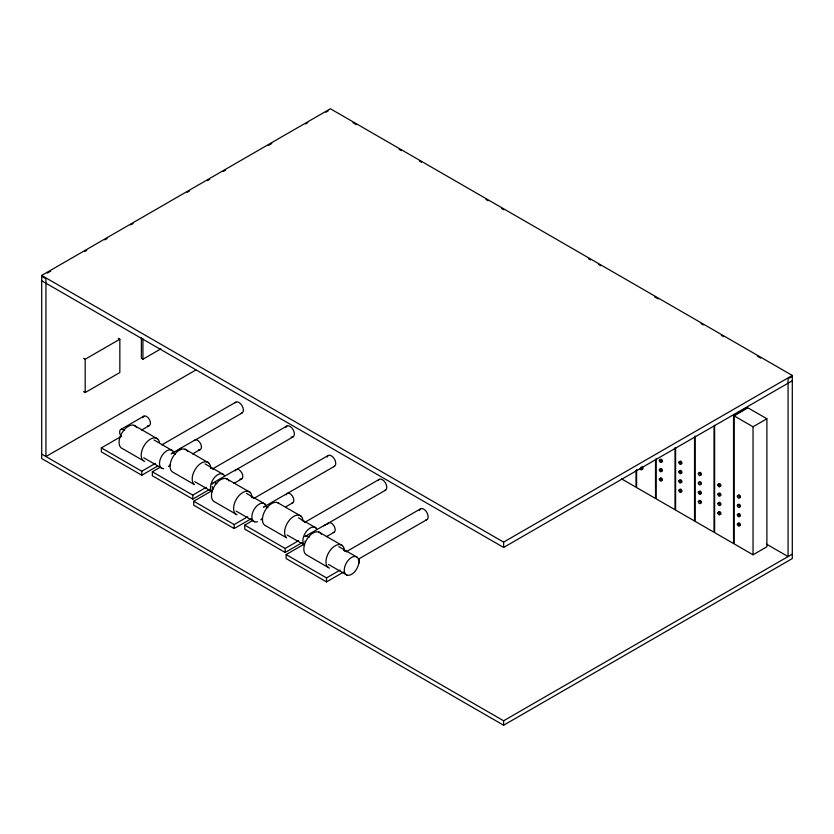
<?xml version="1.0" encoding="UTF-8"?>
<svg xmlns="http://www.w3.org/2000/svg" width="834" height="834" viewBox="0 0 834 834"><rect width="100%" height="100%" fill="white"/><g stroke="black" fill="none" stroke-linecap="round" stroke-linejoin="round"><path stroke-width="1.25" d="M41.7 275.439L330.389 108.764L792.3 375.446L792.3 558.561L503.611 725.236L41.7 458.554L41.7 275.439L503.611 542.121L792.3 375.446M47.34 273.072L50.718 271.113M84.557 251.587L86.809 250.283M104.855 239.869L107.106 238.566M130.792 224.888L133.044 223.585M187.17 192.341L189.433 191.038M207.468 180.613L209.73 179.31M223.262 171.502L225.514 170.199M268.371 145.46L271.748 143.511M305.578 123.974L307.84 122.671M325.886 112.256L328.137 110.953M83.661 358.328L85.193 359.225L119.835 339.219L119.835 372.558L85.193 392.553L83.661 391.667M141.394 337.822L141.394 358.328L142.937 359.225L160.816 348.893M195.917 369.962L45.933 456.563L45.933 278.764L41.7 276.325M120.774 429.51L143.865 416.176M157.574 466.112L141.78 475.224L101.362 451.892L101.362 447.889L121.67 436.172M141.613 430.052L149.317 425.601M161.744 444.918L235.845 402.134M171.773 453.404L194.875 440.071M179.237 449.276L181.478 447.983M196.073 439.549L242.1 412.976M101.362 447.889L141.78 471.231L155.322 463.412M209.709 489.349L192.779 499.118L152.361 475.787L152.361 471.783L160.264 467.217M192.612 453.936L200.316 449.495M212.743 468.802L286.844 426.028M213.16 482.844L236.251 469.511M236.971 469.281L293.109 436.87M152.361 471.783L192.779 495.115L206.321 487.296M251.086 518.79L234.166 528.558L193.749 505.227L193.749 501.224L211.794 490.809M234 483.386L241.693 478.945M254.13 498.252L328.221 455.468M264.159 506.738L334.486 466.31M193.749 501.224L234.166 524.565L247.698 516.746M302.085 542.684L285.165 552.452L244.748 529.121L244.748 525.118L252.639 520.562M286.104 506.645L292.692 502.829M305.129 522.136L379.23 479.362M305.536 536.179L328.638 522.845M323.738 525.858L325.979 524.555M329.357 522.616L385.485 490.204M244.748 525.118L285.165 548.449L298.708 540.64M343.462 572.124L326.542 581.903L286.125 558.561L286.125 554.568L304.181 544.143M326.375 536.721L334.08 532.28M346.506 551.587L420.607 508.803M358.38 559.187L426.862 519.645M286.125 554.568L326.542 577.899L340.084 570.081M792.3 376.332L788.067 378.772L788.067 556.559L766.665 544.206M41.7 280.766L503.611 547.448L792.3 380.773M747.389 407.513L733.534 415.52L733.534 543.528L714.613 532.603L714.613 425.277M734.108 415.853L747.973 407.847L766.894 418.772L766.894 546.781L753.039 554.787L734.108 543.862L734.108 415.853L753.039 426.779L766.894 418.772M41.7 454.113L503.611 720.795L792.3 554.12M352.928 122.661L356.306 124.61M399.111 149.328L401.373 150.631M419.398 161.035L421.65 162.338M485.868 199.409L488.119 200.713M501.641 208.521L503.892 209.814M588.387 258.603L590.639 259.906M598.52 264.451L600.782 265.754M654.857 296.977L658.234 298.926M701.05 323.644L703.302 324.947M721.327 335.351L723.578 336.655M757.376 356.17L760.754 358.12M621.549 478.872L636.019 487.223L636.019 470.418M118.303 338.333L119.835 339.219M185.075 449.224L208.667 462.849M277.451 502.558L301.043 516.183M205.039 463.881L223.522 474.546M298.509 517.841L315.898 527.88M210.908 467.801L213.15 469.094M302.169 520.489L305.536 522.428M134.065 425.34L157.668 438.955M226.452 478.674L250.044 492.3M318.828 532.009L342.43 545.634M154.04 439.987L172.513 450.662M246.416 493.321L264.899 503.997M338.802 546.666L357.286 557.331A10.342 5.974 -60 0 1 352.657 573.615A10.342 5.974 -60 0 1 344.755 566.745A10.342 5.974 -60 0 1 357.286 557.331M251.159 496.595L254.526 498.544M343.545 549.929L346.913 551.879M194.76 481.677L212.159 491.726A10.342 5.974 -60 0 1 213.911 478.216A10.342 5.974 -60 0 1 224.388 475.651M287.146 535.021L304.546 545.061M143.761 457.793L162.244 468.458M236.147 511.127L254.62 521.792M328.523 564.462L347.007 575.137M143.219 460.597L121.086 447.827A13.063 7.548 -60 0 1 123.39 430.803A13.063 7.548 -60 0 1 136.63 427.571M235.595 513.942L213.462 501.161A13.063 7.548 -60 0 1 215.777 484.147A13.063 7.548 -60 0 1 229.016 480.905M327.981 567.276L305.849 554.495A13.063 7.548 -60 0 1 308.153 537.482A13.063 7.548 -60 0 1 321.392 534.24M753.039 426.779L753.039 554.787M714.029 426.237L714.029 532.269L695.108 521.344L695.108 436.005M694.534 436.964L694.534 521.01L675.603 510.085L675.603 448.014M675.029 447.681L675.029 509.751L656.097 498.815L656.097 458.742M655.524 459.701L655.524 498.482L636.603 487.556L636.603 469.459M503.611 542.121L503.611 547.448M503.611 720.795L503.611 725.236M359.266 559.009L359.266 563.013M326.542 577.899L326.542 581.903M285.165 548.449L285.165 552.452M234.166 524.565L234.166 528.558M192.779 495.115L192.779 499.118M142.937 338.708L142.937 359.225M141.78 471.231L141.78 475.224M85.193 359.225L85.193 392.553M305.536 542.465A5.442 3.138 60 0 1 304.921 541.193M304.921 536.752A5.442 3.138 60 0 1 309.258 537.179M327.637 524.263A5.442 3.138 60 0 1 333.694 525.389A5.442 3.138 60 0 1 333.277 532.519M419.46 510.439A6.255 3.617 60 0 1 426.435 511.732A6.255 3.617 60 0 1 425.945 519.936M329.44 568.121A13.063 7.548 -60 0 1 331.192 549.158A13.063 7.548 -60 0 1 344.442 551.118M263.544 507.301A5.442 3.138 60 0 1 267.881 507.729M286.26 494.823A5.442 3.138 60 0 1 292.317 495.938A5.442 3.138 60 0 1 291.9 503.079M378.521 480.009A6.255 3.617 60 0 1 385.485 482.98A6.255 3.617 60 0 1 384.568 490.486M304.462 545.019A10.342 5.974 -60 0 1 306.297 531.55A10.342 5.974 -60 0 1 316.774 528.985M278.91 503.402A13.063 7.548 -60 0 0 265.931 509.209A13.063 7.548 -60 0 0 264.472 525.045L286.604 537.826A13.063 7.548 -60 0 1 289.815 519.707A13.063 7.548 -60 0 1 302.836 519.436M213.16 489.131A5.442 3.138 60 0 1 212.159 486.566M212.159 484.262A5.442 3.138 60 0 1 216.871 483.845M235.251 470.929A5.442 3.138 60 0 1 241.693 472.659A5.442 3.138 60 0 1 239.973 479.091M327.074 457.105A6.255 3.617 60 0 1 334.048 458.398A6.255 3.617 60 0 1 333.569 466.592M257.55 521.73A10.342 5.974 -60 0 1 251.889 516.142A10.342 5.974 -60 0 1 258.634 504.455A10.342 5.974 -60 0 1 266.307 506.561M262.356 518.341A10.342 5.974 -60 0 1 260.813 519.853M237.065 514.787A13.063 7.548 -60 0 1 238.816 495.823A13.063 7.548 -60 0 1 252.056 497.783M171.168 453.967A5.442 3.138 60 0 1 175.494 454.394M194.259 440.633A5.442 3.138 60 0 1 200.65 443.834A5.442 3.138 60 0 1 198.586 449.651M285.697 427.654A6.255 3.617 60 0 1 293.109 429.635A6.255 3.617 60 0 1 291.118 437.047M187.629 451.455A13.063 7.548 -60 0 0 174.4 454.697A13.063 7.548 -60 0 0 172.085 471.71L194.218 484.491A13.063 7.548 -60 0 1 198.388 465.362A13.063 7.548 -60 0 1 210.679 468.333M120.774 435.796A5.442 3.138 60 0 1 120.159 430.073A5.442 3.138 60 0 1 124.495 430.511M142.875 417.594A5.442 3.138 60 0 1 149.317 419.314A5.442 3.138 60 0 1 147.587 425.757M235.136 402.791A6.255 3.617 60 0 1 242.1 405.751A6.255 3.617 60 0 1 241.182 413.257M163.631 468.666A10.342 5.974 -60 0 1 162.244 455.26A10.342 5.974 -60 0 1 173.931 453.227M169.969 465.007A10.342 5.974 -60 0 1 168.426 466.519M144.678 461.442A13.063 7.548 -60 0 1 145.523 443.584A13.063 7.548 -60 0 1 159.45 442.208M738.33 495.625A1.501 0.865 60 0 1 739.383 495.01A1.501 0.865 60 0 1 740.446 496.845A1.501 0.865 60 0 1 739.383 497.46M738.33 504.956A1.501 0.865 60 0 1 739.383 504.341A1.501 0.865 60 0 1 740.446 506.175A1.501 0.865 60 0 1 739.383 506.791M738.465 514.985A1.501 0.865 60 0 1 739.205 513.588A1.501 0.865 60 0 1 740.425 515.714A1.501 0.865 60 0 1 738.861 515.652M738.465 524.315A1.501 0.865 60 0 1 739.028 522.876A1.501 0.865 60 0 1 740.425 524.628A1.501 0.865 60 0 1 739.383 525.462M718.825 484.366A1.501 0.865 60 0 1 720.065 483.876A1.501 0.865 60 0 1 720.878 485.972A1.501 0.865 60 0 1 719.356 485.732M718.971 494.395A1.501 0.865 60 0 1 719.356 492.946A1.501 0.865 60 0 1 720.795 494.228A1.501 0.865 60 0 1 720.409 495.677M718.825 503.027A1.501 0.865 60 0 1 720.409 502.892A1.501 0.865 60 0 1 720.409 505.008M718.825 512.368A1.501 0.865 60 0 1 719.888 511.753A1.501 0.865 60 0 1 720.941 513.588A1.501 0.865 60 0 1 719.888 514.203M699.319 473.107A1.501 0.865 60 0 1 700.383 472.492A1.501 0.865 60 0 1 701.436 474.327A1.501 0.865 60 0 1 700.383 474.932M699.319 482.438A1.501 0.865 60 0 1 700.383 481.823A1.501 0.865 60 0 1 701.436 483.657A1.501 0.865 60 0 1 700.383 484.273M699.319 491.768A1.501 0.865 60 0 1 700.56 491.289A1.501 0.865 60 0 1 701.373 493.374A1.501 0.865 60 0 1 699.851 493.134M699.465 500.577A1.501 0.865 60 0 1 701.3 501.63A1.501 0.865 60 0 1 700.383 502.944M679.96 462.536A1.501 0.865 60 0 1 680.69 461.15A1.501 0.865 60 0 1 681.92 463.266A1.501 0.865 60 0 1 680.346 463.204M679.96 471.867A1.501 0.865 60 0 1 680.513 470.428A1.501 0.865 60 0 1 681.92 472.18A1.501 0.865 60 0 1 680.878 473.014M679.814 480.509A1.501 0.865 60 0 1 680.878 479.904A1.501 0.865 60 0 1 681.941 481.729A1.501 0.865 60 0 1 680.878 482.344M679.814 489.85A1.501 0.865 60 0 1 680.878 489.235A1.501 0.865 60 0 1 681.941 491.07A1.501 0.865 60 0 1 680.878 491.674M660.319 459.92A1.501 0.865 60 0 1 661.372 459.305A1.501 0.865 60 0 1 662.436 461.139A1.501 0.865 60 0 1 661.372 461.755M660.319 469.25A1.501 0.865 60 0 1 661.56 468.76A1.501 0.865 60 0 1 662.373 470.856A1.501 0.865 60 0 1 660.841 470.616M660.455 478.059A1.501 0.865 60 0 1 661.904 478.445A1.501 0.865 60 0 1 662.29 480.332A1.501 0.865 60 0 1 660.841 479.946M641.867 466.717A1.501 0.865 60 0 1 642.931 468.552A1.501 0.865 60 0 1 641.867 469.156M640.908 467.269A1.501 0.865 60 0 1 641.826 469.636A1.501 0.865 60 0 1 639.991 468.572M737.36 496.178A1.501 0.865 60 0 0 738.955 498.159A1.501 0.865 60 0 0 738.955 496.032A1.501 0.865 60 0 0 737.36 496.178M737.36 505.508A1.501 0.865 60 0 0 738.955 507.489A1.501 0.865 60 0 0 738.955 505.373A1.501 0.865 60 0 0 737.36 505.508M737.36 514.849A1.501 0.865 60 0 0 738.955 516.819A1.501 0.865 60 0 0 738.955 514.703A1.501 0.865 60 0 0 737.36 514.849M737.36 524.179A1.501 0.865 60 0 0 738.955 526.16A1.501 0.865 60 0 0 738.955 524.033A1.501 0.865 60 0 0 737.36 524.179M717.865 484.919A1.501 0.865 60 0 0 719.45 486.889A1.501 0.865 60 0 0 719.45 484.773A1.501 0.865 60 0 0 717.865 484.919M717.865 494.249A1.501 0.865 60 0 0 719.45 496.23A1.501 0.865 60 0 0 719.45 494.114A1.501 0.865 60 0 0 717.865 494.249M717.865 503.59A1.501 0.865 60 0 0 719.45 505.56A1.501 0.865 60 0 0 719.45 503.444A1.501 0.865 60 0 0 717.865 503.59M717.865 512.92A1.501 0.865 60 0 0 719.45 514.891A1.501 0.865 60 0 0 719.45 512.774A1.501 0.865 60 0 0 717.865 512.92M698.36 473.66A1.501 0.865 60 0 0 699.945 475.63A1.501 0.865 60 0 0 699.945 473.514A1.501 0.865 60 0 0 698.36 473.66M698.36 482.99A1.501 0.865 60 0 0 699.945 484.971A1.501 0.865 60 0 0 699.945 482.855A1.501 0.865 60 0 0 698.36 482.99M698.36 492.331A1.501 0.865 60 0 0 699.945 494.301A1.501 0.865 60 0 0 699.945 492.185A1.501 0.865 60 0 0 698.36 492.331M698.36 501.661A1.501 0.865 60 0 0 699.945 503.632A1.501 0.865 60 0 0 699.945 501.515A1.501 0.865 60 0 0 698.36 501.661M678.855 462.401A1.501 0.865 60 0 0 680.44 464.371A1.501 0.865 60 0 0 680.44 462.255A1.501 0.865 60 0 0 678.855 462.401M678.855 471.731A1.501 0.865 60 0 0 680.44 473.712A1.501 0.865 60 0 0 680.44 471.596A1.501 0.865 60 0 0 678.855 471.731M678.855 481.072A1.501 0.865 60 0 0 680.44 483.042A1.501 0.865 60 0 0 680.44 480.926A1.501 0.865 60 0 0 678.855 481.072M678.855 490.402A1.501 0.865 60 0 0 680.44 492.373A1.501 0.865 60 0 0 680.44 490.256A1.501 0.865 60 0 0 678.855 490.402M659.35 460.472A1.501 0.865 60 0 0 660.945 462.453A1.501 0.865 60 0 0 660.945 460.326A1.501 0.865 60 0 0 659.35 460.472M659.35 469.803A1.501 0.865 60 0 0 660.945 471.783A1.501 0.865 60 0 0 660.945 469.667A1.501 0.865 60 0 0 659.35 469.803M659.35 479.143A1.501 0.865 60 0 0 660.945 481.114A1.501 0.865 60 0 0 660.945 478.997A1.501 0.865 60 0 0 659.35 479.143"/></g></svg>
